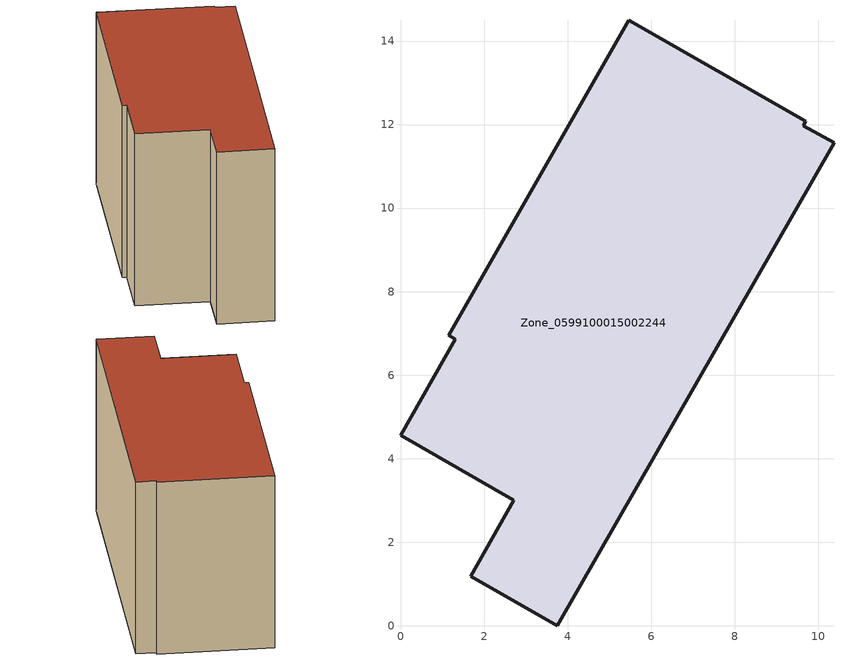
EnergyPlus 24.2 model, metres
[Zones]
Zone_0599100015002244
 floor ground (C_G): 1.68,1.18 2.72,3 0,4.56 1.31,6.86 1.16,6.96 5.47,14.5 9.7,12.08 9.65,11.97 10.38,11.56 3.76,0 z0.89
 wall outside (C_F): 2.72,3 1.68,1.18 3.76,0 10.38,11.56 9.65,11.97 9.7,12.08 5.47,14.5 1.16,6.96 1.31,6.86 0,4.56 2.72,3 z0.89:8.74
 roof outside (C_R): 9.7,12.08 5.47,14.5 1.16,6.96 1.31,6.86 0,4.56 2.72,3 1.68,1.18 3.76,0 10.38,11.56 9.65,11.97 z8.74
[BUILDING]
Pand.0599100015002244: North Axis=0; Terrain=City; Loads Convergence Tolerance Value=0.04; Temperature Convergence Tolerance Value=0.4; Solar Distribution=FullExterior; Maximum Number of Warmup Days=25; Minimum Number of Warmup Days=1
[Site:Location]
Rotterdam.The.Hague.AP_ZH_NLD Design_Conditions: Latitude=51.96; Longitude=4.45; Time Zone=1; Elevation=-4.5
[SITE:GROUNDTEMPERATURE:BUILDINGSURFACE]
18, 18, 18, 18, 18, 18, 18, 18, 18, 18, 18, 18
[MATERIAL] Thermal Absorptance=0.9; Solar Absorptance=0.7; Visible Absorptance=0.7
Name | Roughness | Thickness | Conductivity | Density | Specific Heat
G.TC.1946-1964 | MediumSmooth | 0.15 | 1 | 540 | 1210
F.TC.1946-1964 | Rough | 0.3 | 0.857143 | 1920 | 840
R.TC.1946-1964 | MediumRough | 0.2 | 0.235294 | 1500 | 1000
[CONSTRUCTION]
C_G: G.TC.1946-1964
C_F: F.TC.1946-1964
C_R: R.TC.1946-1964
[ZONE]
Zone_0599100015002244: Type=1; Multiplier=1; Ceiling Height=Autocalculate; Volume=Autocalculate; Floor Area=autocalculate; Part of Total Floor Area=Yes
[ZONEINFILTRATION:DESIGNFLOWRATE]
Infil_Zone_0599100015002244: Zone or ZoneList or Space or SpaceList=Zone_0599100015002244; Schedule=AlwaysOn; Design Flow Rate Calculation Method=Flow/Area; Flow Rate per Floor Area=0.003; Constant Term Coefficient=1; Temperature Term Coefficient=0; Velocity Term Coefficient=0; Velocity Squared Term Coefficient=0
[HVACTEMPLATE:ZONE:IDEALLOADSAIRSYSTEM]
Zone_0599100015002244: Maximum Heating Supply Air Temperature=50; Minimum Cooling Supply Air Temperature=13; Maximum Heating Supply Air Humidity Ratio=0.0156; Minimum Cooling Supply Air Humidity Ratio=0.0077; Heating Limit=NoLimit; Cooling Limit=NoLimit; Dehumidification Control Type=ConstantSensibleHeatRatio; Cooling Sensible Heat Ratio=0.7; Dehumidification Setpoint=60; Humidification Control Type=None; Humidification Setpoint=30; Outdoor Air Method=None; Outdoor Air Flow Rate per Person=0.00944; Outdoor Air Flow Rate per Zone Floor Area=0; Outdoor Air Flow Rate per Zone=0; Demand Controlled Ventilation Type=None; Outdoor Air Economizer Type=NoEconomizer; Heat Recovery Type=None; Sensible Heat Recovery Effectiveness=0.7; Latent Heat Recovery Effectiveness=0.65
[ZONECONTROL:THERMOSTAT]
ThermostatControl_Zone_0599100015002244: Zone or ZoneList=Zone_0599100015002244; Control Type Schedule=DualSetpointControlType; Control 1=Thermostat_Zone_0599100015002244; Temperature Difference Between Cutout And Setpoint=0
[THERMOSTATSETPOINT:DUALSETPOINT]
Thermostat_Zone_0599100015002244: Heating Setpoint Temperature Schedule=HeatingSetpoint_Zone_0599100015002244; Cooling Setpoint Temperature Schedule=CoolingSetpoint_Zone_0599100015002244
[SCHEDULE:COMPACT]
HeatingSetpoint_Zone_0599100015002244: Through: 12/31, For: AllDays, Until: 24:00, 21
CoolingSetpoint_Zone_0599100015002244: Through: 12/31, For: AllDays, Until: 24:00, 24
DualSetpointControlType: Through: 12/31, For: AllDays, Until: 24:00, 4
AlwaysOn: Through: 12/31, For: AllDays, Until: 24:00, 1
